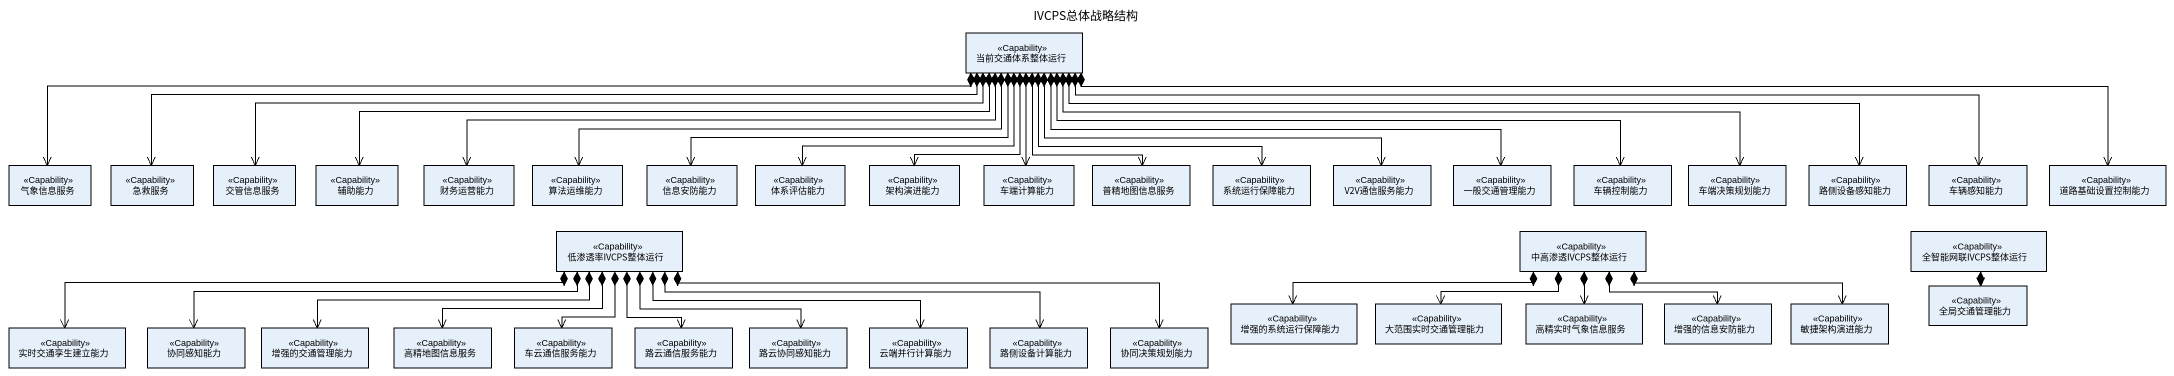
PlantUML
@startuml
title IVCPS总体战略结构
hide circle
hide empty members
class 当前交通体系整体运行 <<Capability>>
class 气象信息服务 <<Capability>>
class 急救服务 <<Capability>>
class 交管信息服务 <<Capability>>
class 辅助能力 <<Capability>>
class 财务运营能力 <<Capability>>
class 算法运维能力 <<Capability>>
class 信息安防能力 <<Capability>>
class 体系评估能力 <<Capability>>
class 架构演进能力 <<Capability>>
class 车端计算能力 <<Capability>>
class 普精地图信息服务 <<Capability>>
class 系统运行保障能力 <<Capability>>
class V2V通信服务能力 <<Capability>>
class 一般交通管理能力 <<Capability>>
class 车辆控制能力 <<Capability>>
class 车端决策规划能力 <<Capability>>
class 路侧设备感知能力 <<Capability>>
class 车辆感知能力 <<Capability>>
class 道路基础设置控制能力 <<Capability>>
class 低渗透率IVCPS整体运行 <<Capability>>
class 中高渗透IVCPS整体运行 <<Capability>>
class 全智能网联IVCPS整体运行 <<Capability>>
class 增强的系统运行保障能力 <<Capability>>
class 大范围实时交通管理能力 <<Capability>>
class 高精实时气象信息服务 <<Capability>>
class 增强的信息安防能力 <<Capability>>
class 敏捷架构演进能力 <<Capability>>
class 全局交通管理能力 <<Capability>>
class 实时交通孪生建立能力 <<Capability>>
class 协同感知能力 <<Capability>>
class 增强的交通管理能力 <<Capability>>
class 高精地图信息服务 <<Capability>>
class 车云通信服务能力 <<Capability>>
class 路云通信服务能力 <<Capability>>
class 路云协同感知能力 <<Capability>>
class 云端并行计算能力 <<Capability>>
class 路侧设备计算能力 <<Capability>>
class 协同决策规划能力 <<Capability>>
当前交通体系整体运行 *-left-> 气象信息服务
当前交通体系整体运行 *-left-> 急救服务
当前交通体系整体运行 *-left-> 交管信息服务
当前交通体系整体运行 *-left-> 辅助能力
当前交通体系整体运行 *-left-> 财务运营能力
当前交通体系整体运行 *-left-> 算法运维能力
当前交通体系整体运行 *-left-> 信息安防能力
当前交通体系整体运行 *-left-> 体系评估能力
当前交通体系整体运行 *--> 架构演进能力
当前交通体系整体运行 *--> 车端计算能力
当前交通体系整体运行 *--> 普精地图信息服务
当前交通体系整体运行 *-right-> 系统运行保障能力
当前交通体系整体运行 *-right-> V2V通信服务能力
当前交通体系整体运行 *-right-> 一般交通管理能力
当前交通体系整体运行 *-right-> 车辆控制能力
当前交通体系整体运行 *-right-> 车端决策规划能力
当前交通体系整体运行 *-right-> 路侧设备感知能力
当前交通体系整体运行 *-right-> 车辆感知能力
当前交通体系整体运行 *-right-> 道路基础设置控制能力
低渗透率IVCPS整体运行 *-left-> 实时交通孪生建立能力
低渗透率IVCPS整体运行 *-left-> 协同感知能力
低渗透率IVCPS整体运行 *-left-> 增强的交通管理能力
低渗透率IVCPS整体运行 *-left-> 高精地图信息服务
低渗透率IVCPS整体运行 *--> 车云通信服务能力
低渗透率IVCPS整体运行 *--> 路云通信服务能力
低渗透率IVCPS整体运行 *-right-> 路云协同感知能力
低渗透率IVCPS整体运行 *-right-> 云端并行计算能力
低渗透率IVCPS整体运行 *-right-> 路侧设备计算能力
低渗透率IVCPS整体运行 *-right-> 协同决策规划能力
中高渗透IVCPS整体运行 *-left-> 增强的系统运行保障能力
中高渗透IVCPS整体运行 *-left-> 大范围实时交通管理能力
中高渗透IVCPS整体运行 *--> 高精实时气象信息服务
中高渗透IVCPS整体运行 *-right-> 增强的信息安防能力
中高渗透IVCPS整体运行 *-right-> 敏捷架构演进能力
全智能网联IVCPS整体运行 *--> 全局交通管理能力
@enduml
